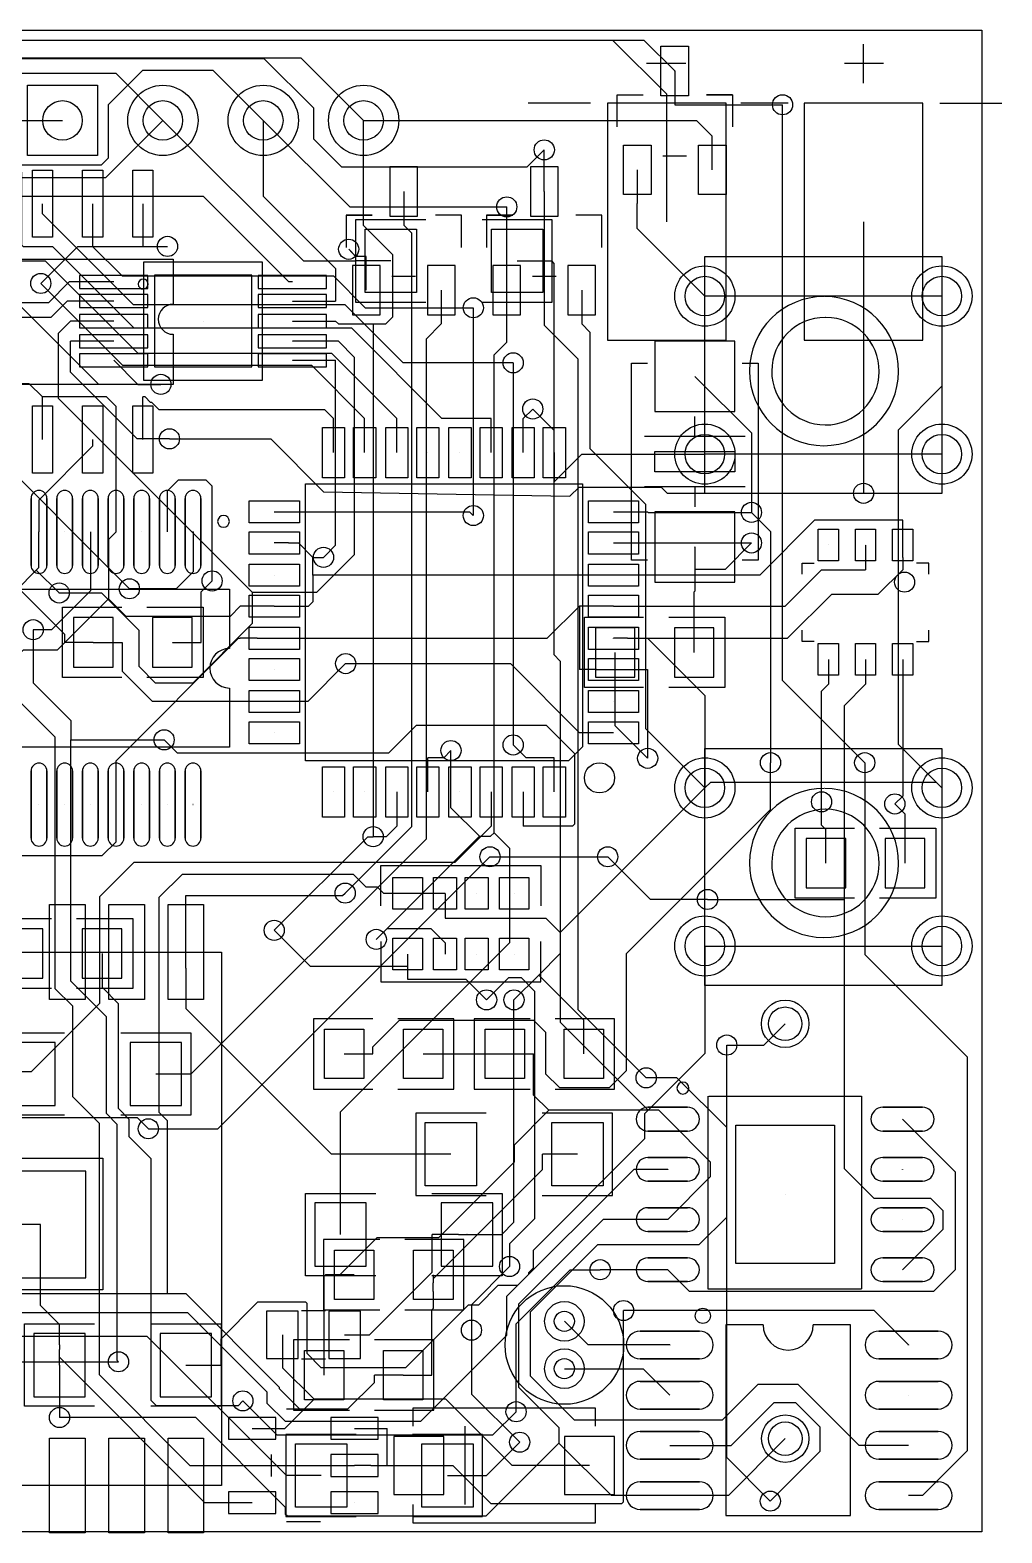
# Model space of a CAD drawing. Header units: millimetres. Extents: x -20.9 to 38.5, y -38 to 21.2.
# Drawn here: x 13.91 to 38.51, y -38.03 to 0 of the extents above; entities that cross this region are included whole.
import ezdxf

# ---------------------------------------------------------------- set-up
doc = ezdxf.new("R2010")
doc.units = ezdxf.units.MM

msp = doc.modelspace()

# ---------------------------------------------------------------- linework, layer by layer
for points in [[(0, 0), (38, 0), (38, -38), (0, -38), (0, 0)], [(30.576, -1.661), (29.876, -1.661), (29.876, -0.411), (30.576, -0.411)], [(13.843, -3.175), (13.843, -1.397), (15.621, -1.397), (15.621, -3.175)], [(28.523, -7.851), (31.523, -7.851), (31.523, -1.852), (28.523, -1.852)], [(33.501, -7.851), (36.501, -7.851), (36.501, -1.852), (33.501, -1.852)], [(29.626, -4.161), (28.926, -4.161), (28.926, -2.911), (29.626, -2.911)], [(31.526, -4.161), (30.826, -4.161), (30.826, -2.911), (31.526, -2.911)], [(14.478, -5.245), (13.97, -5.245), (13.97, -3.543), (14.478, -3.543)], [(15.748, -5.245), (15.24, -5.245), (15.24, -3.543), (15.748, -3.543)], [(17.018, -5.245), (16.51, -5.245), (16.51, -3.543), (17.018, -3.543)], [(23.018, -4.709), (23.718, -4.709), (23.718, -3.459), (23.018, -3.459)], [(26.574, -4.709), (27.274, -4.709), (27.274, -3.459), (26.574, -3.459)], [(22.388, -5.042), (23.688, -5.042), (23.688, -6.642), (22.388, -6.642)], [(25.588, -5.042), (26.888, -5.042), (26.888, -6.642), (25.588, -6.642)], [(22.068, -7.209), (22.768, -7.209), (22.768, -5.959), (22.068, -5.959)], [(23.968, -7.209), (24.668, -7.209), (24.668, -5.959), (23.968, -5.959)], [(25.624, -7.209), (26.324, -7.209), (26.324, -5.959), (25.624, -5.959)], [(27.524, -7.209), (28.224, -7.209), (28.224, -5.959), (27.524, -5.959)], [(30.988, -11.731), (30.988, -5.731), (36.988, -5.731), (36.988, -11.731), (30.988, -11.731)], [(16.892, -6.21), (15.163, -6.21), (15.163, -6.541), (16.892, -6.541)], [(19.519, -6.206), (17.059, -6.206), (17.059, -8.526), (19.519, -8.526)], [(21.412, -6.21), (19.682, -6.21), (19.682, -6.541), (21.412, -6.541)], [(16.892, -6.693), (15.163, -6.693), (15.163, -7.023), (16.892, -7.023)], [(21.412, -6.693), (19.682, -6.693), (19.682, -7.023), (21.412, -7.023)], [(16.892, -7.201), (15.163, -7.201), (15.163, -7.531), (16.892, -7.531)], [(21.412, -7.201), (19.682, -7.201), (19.682, -7.531), (21.412, -7.531)], [(16.892, -7.709), (15.163, -7.709), (15.163, -8.039), (16.892, -8.039)], [(21.412, -7.709), (19.682, -7.709), (19.682, -8.039), (21.412, -8.039)], [(31.75, -9.652), (31.75, -7.874), (29.718, -7.874), (29.718, -9.652)], [(16.892, -8.192), (15.163, -8.192), (15.163, -8.522), (16.892, -8.522)], [(21.412, -8.192), (19.682, -8.192), (19.682, -8.522), (21.412, -8.522)], [(14.478, -11.214), (13.97, -11.214), (13.97, -9.512), (14.478, -9.512)], [(15.748, -11.214), (15.24, -11.214), (15.24, -9.512), (15.748, -9.512)], [(17.018, -11.214), (16.51, -11.214), (16.51, -9.512), (17.018, -9.512)], [(21.869, -11.328), (21.311, -11.328), (21.311, -10.058), (21.869, -10.058)], [(22.657, -11.328), (22.098, -11.328), (22.098, -10.058), (22.657, -10.058)], [(23.47, -11.328), (22.911, -11.328), (22.911, -10.058), (23.47, -10.058)], [(24.257, -11.328), (23.698, -11.328), (23.698, -10.058), (24.257, -10.058)], [(25.07, -11.328), (24.511, -11.328), (24.511, -10.058), (25.07, -10.058)], [(25.857, -11.328), (25.298, -11.328), (25.298, -10.058), (25.857, -10.058)], [(26.67, -11.328), (26.111, -11.328), (26.111, -10.058), (26.67, -10.058)], [(27.457, -11.328), (26.899, -11.328), (26.899, -10.058), (27.457, -10.058)], [(31.75, -11.176), (29.718, -11.176), (29.718, -10.668), (31.75, -10.668), (31.75, -11.176)], [(27.889, -18.136), (27.534, -18.491), (20.879, -18.491), (20.879, -11.481), (27.889, -11.481), (27.889, -18.136)], [(13.935, -13.55), (13.935, -11.85)], [(14.335, -13.55), (14.335, -11.85)], [(14.585, -13.55), (14.585, -11.85)], [(14.985, -13.55), (14.985, -11.85)], [(15.236, -13.55), (15.236, -11.85)], [(15.636, -13.55), (15.636, -11.85)], [(15.886, -13.55), (15.886, -11.85)], [(16.286, -13.55), (16.286, -11.85)], [(16.536, -13.55), (16.536, -11.85)], [(16.936, -13.55), (16.936, -11.85)], [(17.184, -13.55), (17.184, -11.85)], [(17.584, -13.55), (17.584, -11.85)], [(17.834, -13.55), (17.834, -11.85)], [(18.234, -13.55), (18.234, -11.85)], [(20.726, -12.471), (19.456, -12.471), (19.456, -11.913), (20.726, -11.913)], [(29.312, -12.471), (28.042, -12.471), (28.042, -11.913), (29.312, -11.913)], [(31.75, -13.97), (31.75, -12.192), (29.718, -12.192), (29.718, -13.97)], [(20.726, -13.259), (19.456, -13.259), (19.456, -12.7), (20.726, -12.7)], [(29.312, -13.259), (28.042, -13.259), (28.042, -12.7), (29.312, -12.7)], [(34.367, -12.63), (34.367, -13.43), (33.857, -13.43), (33.857, -12.63)], [(35.307, -12.63), (35.307, -13.43), (34.797, -13.43), (34.797, -12.63)], [(36.247, -12.63), (36.247, -13.43), (35.737, -13.43), (35.737, -12.63)], [(20.726, -14.072), (19.456, -14.072), (19.456, -13.513), (20.726, -13.513)], [(29.312, -14.072), (28.042, -14.072), (28.042, -13.513), (29.312, -13.513)], [(20.726, -14.859), (19.456, -14.859), (19.456, -14.3), (20.726, -14.3)], [(29.312, -14.859), (28.042, -14.859), (28.042, -14.3), (29.312, -14.3)], [(16.01, -14.869), (15.01, -14.869), (15.01, -16.119), (16.01, -16.119)], [(18.01, -14.869), (17.01, -14.869), (17.01, -16.119), (18.01, -16.119)], [(20.726, -15.672), (19.456, -15.672), (19.456, -15.113), (20.726, -15.113)], [(29.312, -15.672), (28.042, -15.672), (28.042, -15.113), (29.312, -15.113)], [(29.218, -15.123), (28.218, -15.123), (28.218, -16.373), (29.218, -16.373)], [(31.218, -15.123), (30.218, -15.123), (30.218, -16.373), (31.218, -16.373)], [(34.367, -15.526), (34.367, -16.326), (33.857, -16.326), (33.857, -15.526)], [(35.307, -15.526), (35.307, -16.326), (34.797, -16.326), (34.797, -15.526)], [(36.247, -15.526), (36.247, -16.326), (35.737, -16.326), (35.737, -15.526)], [(20.726, -16.459), (19.456, -16.459), (19.456, -15.9), (20.726, -15.9)], [(29.312, -16.459), (28.042, -16.459), (28.042, -15.9), (29.312, -15.9)], [(20.726, -17.272), (19.456, -17.272), (19.456, -16.713), (20.726, -16.713)], [(29.312, -17.272), (28.042, -17.272), (28.042, -16.713), (29.312, -16.713)], [(20.726, -18.059), (19.456, -18.059), (19.456, -17.501), (20.726, -17.501)], [(29.312, -18.059), (28.042, -18.059), (28.042, -17.501), (29.312, -17.501)], [(30.988, -24.177), (30.988, -18.177), (36.988, -18.177), (36.988, -24.177), (30.988, -24.177)], [(13.935, -20.449), (13.935, -18.749)], [(14.335, -20.449), (14.335, -18.749)], [(14.585, -20.449), (14.585, -18.749)], [(14.985, -20.449), (14.985, -18.749)], [(15.236, -20.449), (15.236, -18.749)], [(15.636, -20.449), (15.636, -18.749)], [(15.886, -20.449), (15.886, -18.749)], [(16.286, -20.449), (16.286, -18.749)], [(16.536, -20.449), (16.536, -18.749)], [(16.936, -20.449), (16.936, -18.749)], [(17.184, -20.449), (17.184, -18.749)], [(17.584, -20.449), (17.584, -18.749)], [(17.834, -20.449), (17.834, -18.749)], [(18.234, -20.449), (18.234, -18.749)], [(21.869, -19.914), (21.311, -19.914), (21.311, -18.644), (21.869, -18.644)], [(22.657, -19.914), (22.098, -19.914), (22.098, -18.644), (22.657, -18.644)], [(23.47, -19.914), (22.911, -19.914), (22.911, -18.644), (23.47, -18.644)], [(24.257, -19.914), (23.698, -19.914), (23.698, -18.644), (24.257, -18.644)], [(25.07, -19.914), (24.511, -19.914), (24.511, -18.644), (25.07, -18.644)], [(25.857, -19.914), (25.298, -19.914), (25.298, -18.644), (25.857, -18.644)], [(26.67, -19.914), (26.111, -19.914), (26.111, -18.644), (26.67, -18.644)], [(27.457, -19.914), (26.899, -19.914), (26.899, -18.644), (27.457, -18.644)], [(34.552, -20.457), (33.552, -20.457), (33.552, -21.707), (34.552, -21.707)], [(36.552, -20.457), (35.552, -20.457), (35.552, -21.707), (36.552, -21.707)], [(23.09, -22.244), (23.09, -21.444), (23.839, -21.444), (23.839, -22.244)], [(24.124, -22.244), (24.124, -21.444), (24.705, -21.444), (24.705, -22.244)], [(24.922, -22.244), (24.922, -21.444), (25.502, -21.444), (25.502, -22.244)], [(25.787, -22.244), (25.787, -21.444), (26.537, -21.444), (26.537, -22.244)], [(14.404, -24.53), (14.404, -22.13), (15.303, -22.13), (15.303, -24.53)], [(15.903, -24.53), (15.903, -22.13), (16.805, -22.13), (16.805, -24.53)], [(17.404, -24.53), (17.404, -22.13), (18.303, -22.13), (18.303, -24.53)], [(14.232, -22.743), (13.232, -22.743), (13.232, -23.993), (14.232, -23.993)], [(16.232, -22.743), (15.232, -22.743), (15.232, -23.993), (16.232, -23.993)], [(23.09, -23.783), (23.09, -22.983), (23.839, -22.983), (23.839, -23.783)], [(24.124, -23.783), (24.124, -22.983), (24.705, -22.983), (24.705, -23.783)], [(24.922, -23.783), (24.922, -22.983), (25.502, -22.983), (25.502, -23.783)], [(25.787, -23.783), (25.787, -22.983), (26.537, -22.983), (26.537, -23.783)], [(0.254, -36.83), (0.254, -23.33), (18.754, -23.33), (18.754, -36.83), (0.254, -36.83), (0.254, -36.83)], [(22.36, -26.533), (21.36, -26.533), (21.36, -25.283), (22.36, -25.283)], [(24.36, -26.533), (23.36, -26.533), (23.36, -25.283), (24.36, -25.283)], [(25.424, -25.283), (26.424, -25.283), (26.424, -26.533), (25.424, -26.533)], [(27.424, -25.283), (28.424, -25.283), (28.424, -26.533), (27.424, -26.533)], [(13.244, -27.216), (14.544, -27.216), (14.544, -25.616), (13.244, -25.616)], [(16.444, -27.216), (17.744, -27.216), (17.744, -25.616), (16.444, -25.616)], [(30.548, -27.259), (29.548, -27.259)], [(36.492, -27.259), (35.492, -27.259)], [(23.912, -27.648), (25.212, -27.648), (25.212, -29.248), (23.912, -29.248)], [(27.112, -27.648), (28.412, -27.648), (28.412, -29.248), (27.112, -29.248)], [(31.77, -31.214), (31.77, -27.714), (34.27, -27.714), (34.27, -31.214)], [(30.548, -27.859), (29.548, -27.859)], [(36.492, -27.859), (35.492, -27.859)], [(15.323, -28.876), (13.023, -28.876), (13.023, -31.576), (15.323, -31.576)], [(30.548, -28.529), (29.548, -28.529)], [(36.492, -28.529), (35.492, -28.529)], [(30.548, -29.129), (29.548, -29.129)], [(36.492, -29.129), (35.492, -29.129)], [(22.418, -29.68), (21.118, -29.68), (21.118, -31.28), (22.418, -31.28)], [(25.618, -29.68), (24.318, -29.68), (24.318, -31.28), (25.618, -31.28)], [(30.548, -29.799), (29.548, -29.799)], [(36.492, -29.799), (35.492, -29.799)], [(30.548, -30.399), (29.548, -30.399)], [(36.492, -30.399), (35.492, -30.399)], [(21.614, -30.871), (22.614, -30.871), (22.614, -32.121), (21.614, -32.121)], [(23.614, -30.871), (24.614, -30.871), (24.614, -32.121), (23.614, -32.121)], [(30.548, -31.069), (29.548, -31.069)], [(36.492, -31.069), (35.492, -31.069)], [(30.548, -31.669), (29.548, -31.669)], [(36.492, -31.669), (35.492, -31.669)], [(20.695, -33.619), (20.695, -32.421), (19.895, -32.421), (19.895, -33.619)], [(22.269, -33.619), (22.269, -32.421), (21.469, -32.421), (21.469, -33.619)], [(14.006, -34.582), (15.306, -34.582), (15.306, -32.982), (14.006, -32.982)], [(17.206, -34.582), (18.506, -34.582), (18.506, -32.982), (17.206, -32.982)], [(30.849, -32.924), (29.349, -32.924)], [(36.894, -32.924), (35.394, -32.924)], [(20.852, -33.411), (21.852, -33.411), (21.852, -34.661), (20.852, -34.661)], [(22.852, -33.411), (23.852, -33.411), (23.852, -34.661), (22.852, -34.661)], [(30.849, -33.624), (29.349, -33.624)], [(36.894, -33.624), (35.394, -33.624)], [(30.849, -34.194), (29.349, -34.194)], [(36.894, -34.194), (35.394, -34.194)], [(30.849, -34.894), (29.349, -34.894)], [(36.894, -34.894), (35.394, -34.894)], [(18.933, -35.107), (18.933, -35.658), (20.132, -35.658), (20.132, -35.107)], [(21.524, -35.107), (21.524, -35.658), (22.723, -35.658), (22.723, -35.107)], [(14.404, -38.03), (14.404, -35.63), (15.303, -35.63), (15.303, -38.03)], [(15.903, -38.03), (15.903, -35.63), (16.805, -35.63), (16.805, -38.03)], [(17.404, -38.03), (17.404, -35.63), (18.303, -35.63), (18.303, -38.03)], [(24.384, -35.587), (23.114, -35.587), (23.114, -37.057), (24.384, -37.057)], [(27.432, -37.057), (28.702, -37.057), (28.702, -35.587), (27.432, -35.587)], [(30.849, -35.464), (29.349, -35.464)], [(36.894, -35.464), (35.394, -35.464)], [(20.625, -35.776), (21.925, -35.776), (21.925, -37.376), (20.625, -37.376)], [(21.524, -36.046), (21.524, -36.598), (22.723, -36.598), (22.723, -36.046)], [(23.825, -35.776), (25.125, -35.776), (25.125, -37.376), (23.825, -37.376)], [(30.849, -36.164), (29.349, -36.164)], [(36.894, -36.164), (35.394, -36.164)], [(30.849, -36.734), (29.349, -36.734)], [(36.894, -36.734), (35.394, -36.734)], [(18.933, -36.986), (18.933, -37.537), (20.132, -37.537), (20.132, -36.986)], [(21.524, -36.986), (21.524, -37.537), (22.723, -37.537), (22.723, -36.986)], [(30.849, -37.434), (29.349, -37.434)], [(36.894, -37.434), (35.394, -37.434)]]:
    msp.add_lwpolyline(points, close=True)
for points in [[(2.327, -1.778), (3.848, -0.257), (29.446, -0.257), (30.226, -1.036)], [(16.03, -6.858), (14.849, -6.858), (14.432, -7.275), (11.397, -7.275), (7.612, -3.487), (7.612, -0.673), (8.029, -0.254), (28.654, -0.254), (30.023, -1.623)], [(35.001, -1.346), (35.001, -0.356)], [(2.073, -4.318), (3.67, -2.72), (3.67, -0.866), (3.818, -0.716), (19.827, -0.716), (21.082, -1.971), (21.082, -2.753), (21.796, -3.465), (26.492, -3.465), (26.924, -3.033)], [(22.352, -2.286), (20.775, -0.709), (9.497, -0.709), (9.39, -0.815)], [(1.928, -1.113), (1.928, -4.285), (3.19, -5.545), (5.042, -5.545), (14.78, -15.283), (14.78, -15.494)], [(8.613, -1.45), (10.897, -1.45), (12.857, -3.409), (15.72, -3.409), (15.895, -3.233), (15.895, -1.88), (16.761, -1.011), (18.537, -1.011), (19.812, -2.286)], [(9.604, -1.778), (10.287, -1.092), (16.078, -1.092), (17.272, -2.286)], [(29.515, -0.838), (30.505, -0.838)], [(30.226, -1.036), (30.226, -1.89)], [(34.519, -0.838), (35.509, -0.838)], [(28.092, -1.854), (26.518, -1.854)], [(28.766, -2.451), (28.766, -1.636), (29.426, -1.636)], [(30.023, -4.851), (30.023, -1.623)], [(30.226, -1.89), (32.954, -1.89)], [(31.026, -1.636), (31.686, -1.636), (31.026, -1.636), (31.686, -1.636), (31.686, -2.451)], [(33.096, -1.854), (31.902, -1.854)], [(35.034, -18.539), (32.954, -16.459), (32.954, -1.89)], [(36.932, -1.854), (38.506, -1.854)], [(9.39, -2.746), (10.376, -3.731), (15.827, -3.731), (17.272, -2.286)], [(9.858, -7.62), (9.858, -5.42), (12.992, -2.286), (14.732, -2.286)], [(17.272, -2.286), (20.828, -5.842), (22.159, -5.842)], [(19.812, -2.286), (19.812, -4.204), (21.641, -6.03), (21.641, -6.858)], [(19.812, -2.286), (22.001, -4.475), (25.974, -4.475)], [(22.593, -7.437), (22.911, -7.437), (23.094, -7.254), (23.094, -5.685), (22.352, -4.945), (22.352, -2.286)], [(22.352, -2.286), (30.78, -2.286), (31.176, -2.682)], [(26.924, -4.084), (26.924, -3.033)], [(31.176, -3.536), (31.176, -2.682)], [(20.549, -6.375), (20.462, -6.375), (18.296, -4.211), (9.078, -4.211), (8.245, -3.378)], [(25.578, -9.83), (24.333, -9.83), (22.05, -7.546), (16.546, -7.546), (14.488, -5.489), (13.744, -5.489), (13.698, -5.446), (13.698, -3.604), (13.292, -3.195), (12.573, -3.195), (12.441, -3.327), (12.441, -5.448), (12.954, -5.961), (12.954, -9.284)], [(29.926, -3.186), (30.526, -3.186)], [(29.276, -3.536), (29.276, -4.389)], [(23.368, -4.084), (23.368, -4.938)], [(26.924, -4.084), (26.924, -4.938)], [(26.137, -8.42), (23.353, -8.42), (21.882, -6.949), (16.525, -6.949), (14.224, -4.648), (14.224, -4.394)], [(15.494, -4.394), (15.494, -5.474)], [(16.764, -4.394), (16.764, -5.474)], [(25.974, -6.584), (25.974, -4.475)], [(30.988, -6.731), (29.276, -5.019), (29.276, -4.389)], [(21.885, -21.839), (23.569, -20.155), (23.569, -5.138), (23.368, -4.938)], [(22.568, -4.684), (21.908, -4.684), (22.568, -4.684), (21.908, -4.684), (21.908, -5.499)], [(23.927, -4.801), (22.149, -4.801), (22.149, -6.883), (23.927, -6.883)], [(24.828, -5.499), (24.828, -4.684), (24.168, -4.684)], [(25.349, -6.883), (27.127, -6.883), (27.127, -4.801), (25.349, -4.801)], [(26.124, -4.684), (25.464, -4.684), (26.124, -4.684), (25.464, -4.684), (25.464, -5.499)], [(26.924, -4.938), (26.924, -7.47), (27.772, -8.318), (27.772, -24.783), (29.502, -26.513)], [(28.384, -5.499), (28.384, -4.684), (27.724, -4.684)], [(35.004, -4.851), (35.004, -11.722)], [(12.954, -5.474), (13.317, -5.837), (14.295, -5.837), (16.637, -8.179), (21.539, -8.179), (23.19, -9.83)], [(14.181, -6.411), (15.118, -5.474), (17.389, -5.474)], [(15.494, -5.474), (16.243, -6.223), (21.587, -6.223), (22.39, -7.028), (25.128, -7.028)], [(16.764, -5.474), (17.389, -5.474)], [(22.418, -5.73), (22.154, -5.73), (21.974, -5.547)], [(22.159, -5.842), (22.159, -5.735), (21.974, -5.547)], [(4.722, -6.027), (4.884, -6.027), (12.624, -13.767), (12.624, -15.542), (13.658, -16.576), (13.658, -17.005), (14.539, -17.887), (14.539, -24.249), (14.981, -24.691), (14.981, -26.985), (15.657, -27.661), (15.657, -34.023), (17.955, -36.325), (22.123, -36.325)], [(17.536, -7.699), (17.536, -8.969), (12.202, -8.969), (12.202, -5.794), (17.536, -5.794), (17.536, -6.937)], [(16.789, -5.867), (19.787, -5.867)], [(16.789, -8.865), (16.789, -5.867)], [(19.787, -5.867), (19.787, -8.865)], [(23.038, -5.842), (22.159, -5.842)], [(22.418, -6.584), (22.418, -5.73)], [(26.238, -5.842), (27.117, -5.842)], [(27.178, -9.83), (27.178, -5.903), (27.117, -5.842)], [(16.03, -6.375), (14.9, -6.375), (14.374, -6.904), (13.586, -6.904), (13.472, -6.789)], [(14.181, -6.411), (16.253, -8.484), (21.029, -8.484), (22.377, -9.83)], [(23.668, -6.234), (23.068, -6.234)], [(27.224, -6.234), (26.624, -6.234)], [(17.221, -8.966), (15.649, -8.966), (13.472, -6.789)], [(24.318, -6.584), (24.318, -7.437)], [(25.654, -20.312), (25.654, -8.222), (25.974, -7.899), (25.974, -7.899), (25.974, -6.584)], [(27.874, -6.584), (27.874, -7.437)], [(36.987, -6.731), (30.988, -6.731)], [(36.987, -6.731), (36.987, -9.014), (35.883, -10.122), (35.883, -18.072), (36.987, -19.177)], [(20.549, -6.858), (21.641, -6.858)], [(25.128, -7.028), (25.128, -12.286)], [(19.535, -14.227), (14.633, -9.322), (14.633, -7.671), (14.935, -7.366)], [(16.03, -7.366), (14.935, -7.366)], [(24.318, -7.437), (23.934, -7.821), (23.934, -20.472), (17.991, -26.416), (17.973, -26.416)], [(20.549, -7.366), (21.641, -7.366)], [(21.641, -7.366), (21.712, -7.437), (22.593, -7.437)], [(22.593, -7.437), (22.593, -20.411)], [(27.874, -7.437), (28.08, -7.643), (28.08, -10.589), (29.489, -11.999), (29.489, -17.678), (30.988, -19.177)], [(17.437, -10.343), (16.619, -10.343), (14.935, -8.661), (14.935, -7.874)], [(16.03, -7.874), (14.935, -7.874)], [(19.535, -14.227), (21.168, -14.227), (22.123, -13.272), (22.123, -8.283), (21.714, -7.874), (20.549, -7.874)], [(16.03, -8.357), (16.637, -8.966), (17.221, -8.966)], [(20.549, -8.357), (21.641, -8.357)], [(21.336, -13.343), (21.641, -13.038), (21.641, -8.357)], [(26.137, -8.42), (26.137, -18.09)], [(29.54, -13.411), (29.134, -13.411), (29.134, -8.433), (29.54, -8.433)], [(31.928, -8.433), (32.334, -8.433), (32.334, -13.411), (31.928, -13.411)], [(14.224, -9.284), (13.891, -8.953), (13.437, -8.953)], [(19.787, -8.865), (16.789, -8.865)], [(30.734, -8.763), (32.167, -10.196), (32.167, -12.205)], [(14.224, -10.363), (14.224, -9.284)], [(16.086, -12.7), (16.086, -9.528), (15.842, -9.284), (14.224, -9.284)], [(16.764, -10.363), (16.764, -9.284)], [(21.59, -9.83), (21.369, -9.609), (17.181, -9.609), (16.993, -9.421), (16.962, -9.421), (16.825, -9.284), (16.764, -9.284)], [(21.59, -10.693), (21.59, -9.83)], [(22.377, -10.693), (22.377, -9.83)], [(23.19, -10.693), (23.19, -9.83)], [(25.578, -10.693), (25.578, -9.83)], [(26.632, -9.589), (26.391, -9.83)], [(26.391, -10.693), (26.391, -9.83)], [(26.632, -9.589), (27.165, -10.122), (27.165, -15.804), (27.33, -15.972), (27.33, -25.108), (29.555, -27.333)], [(27.178, -10.693), (27.178, -9.83)], [(30.734, -10.287), (30.734, -9.779)], [(12.268, -10.424), (12.71, -10.424), (16.424, -14.138)], [(15.494, -10.363), (15.494, -10.533), (14.135, -11.892), (14.135, -12.7)], [(17.437, -10.343), (20.003, -10.343), (21.336, -11.684), (27.574, -11.796), (27.803, -11.567), (29.881, -11.567), (30.035, -11.722), (35.004, -11.722)], [(32.004, -10.287), (30.734, -10.287), (29.464, -10.287)], [(27.178, -10.693), (27.178, -11.43)], [(27.178, -11.43), (27.877, -10.731), (30.988, -10.731)], [(36.987, -10.731), (30.988, -10.731)], [(18.517, -13.94), (18.517, -11.539), (18.367, -11.389), (17.661, -11.389), (17.384, -11.666), (17.384, -12.7)], [(32.004, -11.557), (30.734, -11.557), (29.464, -11.557)], [(30.734, -11.557), (30.734, -12.065)], [(20.091, -12.192), (25.034, -12.192), (25.128, -12.286)], [(28.677, -12.192), (29.54, -12.192)], [(35.994, -12.403), (33.764, -12.403), (32.375, -13.792), (28.677, -13.792)], [(29.54, -12.192), (29.553, -12.205), (32.167, -12.205)], [(32.167, -12.205), (32.649, -12.69), (32.649, -18.539)], [(35.994, -13.033), (35.994, -12.403)], [(15.436, -12.7), (15.436, -14.194), (14.455, -15.174), (13.988, -15.174), (13.988, -15.174)], [(14.067, -13.668), (14.135, -13.599), (14.135, -12.7)], [(16.086, -12.7), (15.895, -12.89), (15.895, -14.389)], [(18.034, -12.7), (18.034, -13.713), (17.61, -14.138), (16.424, -14.138)], [(20.447, -12.979), (20.091, -12.979)], [(20.447, -12.979), (20.701, -12.979)], [(21.064, -13.343), (20.701, -12.979)], [(28.677, -12.979), (32.167, -12.979)], [(30.734, -13.64), (31.506, -13.64), (32.167, -12.979)], [(30.734, -13.081), (30.734, -13.64)], [(35.055, -13.033), (35.055, -13.66)], [(35.994, -13.345), (35.994, -13.033)], [(5.372, -14.178), (13.556, -14.178), (14.067, -13.668)], [(14.067, -13.668), (14.646, -14.244)], [(21.064, -13.792), (21.064, -13.343)], [(21.064, -13.343), (21.336, -13.343)], [(28.677, -14.58), (33.02, -14.58), (33.939, -13.66), (35.055, -13.66)], [(29.54, -15.392), (33.081, -15.392), (34.199, -14.277), (35.377, -14.277), (35.994, -13.66)], [(30.734, -13.64), (30.734, -14.199)], [(33.452, -13.767), (33.452, -13.487)], [(33.452, -13.487), (33.757, -13.487)], [(35.994, -13.345), (35.994, -13.66)], [(36.652, -13.487), (36.347, -13.487)], [(36.652, -13.767), (36.652, -13.487)], [(18.24, -15.494), (18.24, -14.216), (18.517, -13.94)], [(21.064, -13.792), (21.064, -14.47), (20.955, -14.58)], [(27.813, -13.792), (21.064, -13.792)], [(28.677, -13.792), (27.813, -13.792)], [(18.96, -16.649), (18.96, -18.149), (8.71, -18.149), (8.71, -14.149), (18.96, -14.149), (18.96, -15.649)], [(15.895, -14.389), (14.595, -15.69), (13.734, -15.69), (12.662, -16.764), (12.751, -16.853), (12.751, -17.104), (12.573, -17.282), (12.322, -17.282), (12.23, -17.193), (11.483, -17.943), (11.483, -18.191), (10.884, -18.791), (10.884, -19.599)], [(19.535, -14.227), (19.535, -15.019), (18.031, -16.523), (17.084, -16.523), (16.67, -16.109), (16.67, -15.192), (15.725, -14.247), (14.646, -14.247), (14.646, -14.244)], [(15.895, -14.389), (16.335, -14.829), (18.979, -14.829), (19.228, -14.58)], [(30.719, -15.748), (30.719, -14.214), (30.734, -14.199)], [(16.231, -16.383), (14.732, -16.383), (14.732, -14.605), (16.231, -14.605)], [(16.866, -14.605), (18.288, -14.605)], [(18.288, -14.605), (18.288, -16.383)], [(20.091, -14.58), (19.228, -14.58)], [(20.091, -14.58), (20.955, -14.58)], [(20.091, -15.392), (27, -15.392), (27.813, -14.58)], [(28.677, -14.58), (27.813, -14.58)], [(27.813, -14.58), (27.813, -16.18)], [(13.988, -15.174), (13.988, -16.515), (14.94, -17.468), (14.94, -17.96)], [(29.439, -16.637), (27.94, -16.637), (27.94, -14.859), (29.439, -14.859)], [(30.074, -14.859), (31.496, -14.859)], [(31.496, -14.859), (31.496, -16.637)], [(33.452, -15.469), (33.452, -15.189)], [(36.652, -15.469), (36.652, -15.189)], [(15.146, -15.494), (14.78, -15.494)], [(15.509, -15.494), (15.146, -15.494)], [(15.509, -15.494), (16.238, -15.494)], [(16.086, -19.599), (16.086, -18.494), (19.187, -15.392), (19.228, -15.392)], [(16.238, -15.494), (16.238, -16.223), (17, -16.985), (20.945, -16.985), (21.897, -16.032)], [(17.511, -15.494), (18.24, -15.494)], [(19.66, -15.392), (19.228, -15.392)], [(19.66, -15.392), (20.091, -15.392)], [(29.032, -15.392), (28.677, -15.392)], [(29.032, -15.392), (29.54, -15.392)], [(29.54, -15.392), (30.988, -16.84), (30.988, -19.177)], [(33.757, -15.469), (33.452, -15.469)], [(36.347, -15.469), (36.652, -15.469)], [(29.54, -18.428), (28.717, -17.605), (28.717, -15.748)], [(34.115, -15.928), (34.115, -16.556)], [(35.055, -15.928), (35.055, -16.556)], [(35.994, -15.928), (35.994, -19.388), (35.796, -19.583)], [(21.897, -16.032), (26.065, -16.032), (27.813, -17.78)], [(28.245, -16.18), (27.813, -16.18)], [(28.245, -16.18), (28.677, -16.18)], [(28.677, -16.18), (29.54, -16.18)], [(29.54, -16.18), (29.54, -18.428)], [(18.288, -16.383), (16.866, -16.383)], [(31.496, -16.637), (30.074, -16.637)], [(33.942, -19.53), (33.942, -16.726), (34.115, -16.556)], [(34.519, -21.999), (34.519, -17.092), (35.055, -16.556)], [(17.302, -17.96), (17.63, -18.288), (22.992, -18.288), (23.693, -17.587), (26.972, -17.587), (27.689, -18.303), (27.689, -20.091), (27.64, -20.142), (26.391, -20.142)], [(28.677, -17.78), (27.813, -17.78)], [(14.94, -17.96), (17.302, -17.96)], [(16.149, -33.698), (16.116, -33.665), (16.116, -27.691), (15.845, -27.419), (15.845, -24.973), (14.94, -24.069), (14.94, -17.96)], [(24.562, -18.232), (24.379, -18.415), (23.978, -18.415)], [(25.283, -20.399), (24.562, -19.68), (24.562, -18.232)], [(27.178, -18.415), (26.464, -18.415), (26.137, -18.09)], [(22.588, -25.908), (22.588, -25.725), (23.259, -25.055), (26.652, -25.055), (26.957, -25.359), (26.957, -26.411), (27.308, -26.761), (28.572, -26.761), (29.004, -26.33), (29.004, -23.365), (32.649, -19.721), (32.649, -18.539)], [(23.978, -19.279), (23.978, -18.415)], [(27.178, -19.279), (27.178, -18.415)], [(35.034, -18.539), (35.034, -23.391), (37.625, -25.982), (37.625, -35.951), (36.492, -37.084), (36.144, -37.084)], [(23.19, -19.279), (23.19, -20.142)], [(25.578, -19.279), (25.578, -20.142)], [(26.391, -19.279), (26.391, -20.142)], [(27.328, -22.837), (30.988, -19.177)], [(30.988, -19.177), (31.135, -19.03), (36.84, -19.03), (36.987, -19.177)], [(13.485, -20.701), (13.668, -20.884), (15.738, -20.884), (16.086, -20.538), (16.086, -19.599)], [(34.051, -20.229), (33.942, -20.119), (33.942, -19.53)], [(36.053, -20.229), (36.053, -19.842), (35.796, -19.583)], [(8.854, -26.35), (13.95, -26.35), (15.674, -24.625), (15.674, -21.925), (16.548, -21.052), (24.668, -21.052), (25.578, -20.142)], [(23.19, -20.142), (22.921, -20.411), (22.593, -20.411)], [(20.089, -22.781), (22.459, -20.411), (22.593, -20.411)], [(21.768, -30.48), (21.768, -27.374), (26.05, -23.091), (26.05, -20.709), (25.654, -20.312)], [(22.672, -23.01), (25.283, -20.399)], [(25.283, -20.399), (25.565, -20.399), (25.654, -20.312)], [(34.773, -21.971), (33.274, -21.971), (33.274, -20.193), (34.773, -20.193)], [(34.051, -21.082), (34.051, -20.229)], [(35.408, -20.193), (36.83, -20.193)], [(36.053, -21.082), (36.053, -20.229)], [(36.83, -20.193), (36.83, -21.971)], [(16.904, -27.803), (18.666, -27.803), (25.55, -20.919)], [(22.788, -22.164), (22.788, -21.144), (26.838, -21.144), (26.838, -22.164)], [(25.55, -20.919), (28.529, -20.919)], [(31.054, -21.999), (29.609, -21.999), (28.529, -20.919)], [(17.389, -31.974), (17.389, -27.602), (17.175, -27.391), (17.175, -21.946), (17.765, -21.356), (22.085, -21.356), (22.41, -21.681), (22.41, -21.681), (22.697, -21.681), (22.86, -21.847)], [(17.854, -21.902), (21.821, -21.902), (21.885, -21.839)], [(17.854, -23.332), (17.854, -21.902)], [(23.465, -21.847), (22.86, -21.847)], [(24.414, -21.847), (23.465, -21.847)], [(24.414, -21.847), (24.414, -22.474)], [(31.054, -21.999), (34.519, -21.999)], [(35.992, -31.369), (37.018, -30.343), (37.018, -29.883), (36.706, -29.571), (35.276, -29.571), (34.519, -28.814), (34.519, -21.999)], [(36.83, -21.971), (35.408, -21.971)], [(14.453, -24.257), (12.954, -24.257), (12.954, -22.479), (14.453, -22.479)], [(15.088, -22.479), (16.51, -22.479)], [(16.51, -22.479), (16.51, -24.257)], [(23.465, -23.698), (21.006, -23.698), (20.089, -22.781)], [(22.672, -23.01), (22.951, -22.733), (24.054, -22.733), (24.414, -23.094), (24.414, -23.386)], [(24.414, -22.474), (26.965, -22.474), (27.328, -22.837)], [(22.788, -23.064), (22.788, -24.084), (26.838, -24.084), (26.838, -23.064)], [(27.328, -22.837), (27.328, -23.371), (26.784, -23.914)], [(30.988, -23.178), (30.988, -25.9), (29.555, -27.333)], [(30.988, -23.178), (36.987, -23.178)], [(15.733, -23.368), (15.733, -24.221)], [(17.854, -23.736), (17.854, -23.332)], [(23.465, -23.386), (23.465, -23.698)], [(17.854, -23.736), (17.854, -24.76)], [(23.465, -23.698), (23.465, -24.013)], [(26.784, -23.914), (26.157, -24.541)], [(26.784, -23.914), (27.925, -25.055)], [(16.51, -24.257), (15.088, -24.257)], [(19.296, -34.689), (19.177, -34.811), (17.112, -34.811), (16.977, -34.676), (16.977, -28.56), (16.421, -28.004), (16.421, -27.564), (16.149, -27.292), (16.149, -24.638), (15.733, -24.221)], [(23.465, -24.013), (24.935, -24.013), (25.464, -24.541)], [(25.464, -24.541), (26.03, -23.978), (26.335, -23.978), (26.68, -24.323), (26.68, -30.079), (26.045, -30.711), (26.045, -31.288)], [(25.847, -30.48), (26.157, -30.17), (26.157, -24.541)], [(24.122, -28.448), (21.542, -28.448), (17.854, -24.76)], [(22.581, -25.019), (21.082, -25.019), (21.082, -26.797), (22.581, -26.797)], [(24.638, -25.019), (23.216, -25.019)], [(24.638, -26.797), (24.638, -25.019)], [(26.568, -25.019), (25.146, -25.019)], [(25.146, -25.019), (25.146, -26.797)], [(27.203, -26.797), (28.702, -26.797), (28.702, -25.019), (27.203, -25.019)], [(27.925, -25.908), (27.925, -25.055)], [(14.783, -27.457), (13.005, -27.457), (13.005, -25.375), (14.783, -25.375)], [(16.205, -25.375), (17.983, -25.375), (17.983, -27.457), (16.205, -27.457)], [(31.542, -25.684), (32.482, -25.684), (33.02, -25.146)], [(32.644, -37.224), (31.542, -36.124), (31.542, -25.684)], [(21.859, -25.908), (22.588, -25.908)], [(23.861, -25.908), (25.926, -25.908)], [(25.926, -25.908), (26.652, -25.908)], [(27.038, -27.335), (26.652, -26.949), (26.652, -25.908)], [(17.094, -26.416), (17.973, -26.416)], [(36.144, -35.814), (34.897, -35.814), (33.353, -34.272), (32.332, -34.272), (31.425, -35.179), (27.691, -35.179), (26.576, -34.066), (26.576, -32.436), (28.278, -30.734), (30.846, -30.734), (31.542, -30.038), (31.542, -27.772), (30.282, -26.513), (29.502, -26.513)], [(23.216, -26.797), (24.638, -26.797)], [(25.146, -26.797), (26.568, -26.797)], [(31.064, -26.975), (31.064, -31.852)], [(31.09, -26.975), (34.95, -26.975)], [(34.95, -26.975), (34.95, -31.852)], [(29.555, -27.333), (29.461, -27.427), (29.461, -28.057), (26.64, -30.879), (26.64, -31.333), (26.528, -31.445), (26.528, -31.488), (26.246, -31.77), (25.745, -31.77), (25.255, -32.263), (24.996, -32.263), (23.411, -33.848), (21.28, -33.848), (20.925, -33.492), (20.925, -32.225), (20.889, -32.189), (19.667, -32.189), (18.735, -33.124), (18.735, -33.782)], [(27.038, -27.335), (26.162, -28.214), (26.162, -28.644), (24.244, -30.561), (22.685, -30.561), (21.75, -31.496)], [(30.048, -27.559), (29.825, -27.335), (27.038, -27.335)], [(16.904, -27.803), (16.629, -27.529), (10.175, -27.529)], [(25.451, -27.407), (23.673, -27.407), (23.673, -29.489), (25.451, -29.489)], [(26.873, -29.489), (28.651, -29.489), (28.651, -27.407), (26.873, -27.407)], [(35.992, -27.559), (37.323, -28.89), (37.323, -31.372), (36.777, -31.918), (30.597, -31.918), (30.048, -31.369)], [(30.048, -30.099), (31.133, -29.014), (31.133, -28.644), (30.048, -27.559)], [(24.115, -31.6), (26.883, -28.832), (26.883, -28.448)], [(24.562, -28.448), (24.122, -28.448)], [(27.762, -28.448), (26.883, -28.448)], [(12.878, -28.55), (15.748, -28.55), (15.748, -31.877), (12.878, -31.877), (12.878, -31.877)], [(30.048, -28.829), (29.187, -28.829), (25.969, -32.047), (25.969, -32.047), (25.969, -33.033), (23.792, -35.209), (20.373, -35.209), (19.914, -34.752), (19.914, -34.465), (17.904, -32.456), (12.888, -32.456)], [(22.657, -31.521), (20.879, -31.521), (20.879, -29.439), (22.657, -29.439)], [(24.079, -29.439), (25.857, -29.439), (25.857, -31.521), (24.079, -31.521)], [(14.173, -30.229), (12.916, -30.229)], [(14.656, -32.753), (14.173, -32.271), (14.173, -30.229)], [(30.048, -30.099), (28.415, -30.099), (26.274, -32.24), (26.274, -34.341), (27.295, -35.362), (27.295, -35.756)], [(22.758, -30.607), (21.336, -30.607)], [(21.336, -30.607), (21.336, -32.385)], [(22.499, -33.02), (24.089, -31.43), (24.089, -30.48)], [(23.393, -32.385), (24.892, -32.385), (24.892, -30.607), (23.393, -30.607)], [(24.75, -30.48), (24.089, -30.48)], [(24.75, -30.48), (24.968, -30.48)], [(24.968, -30.48), (25.847, -30.48)], [(21.354, -34.036), (21.354, -31.532), (21.387, -31.496)], [(21.75, -31.496), (21.387, -31.496)], [(22.116, -31.496), (21.75, -31.496)], [(24.115, -31.496), (24.115, -31.6)], [(26.045, -31.288), (25.08, -32.255), (25.08, -32.898)], [(26.21, -34.963), (26.21, -32.738), (27.577, -31.369), (28.339, -31.369)], [(30.048, -31.369), (28.339, -31.369)], [(24.115, -31.6), (24.115, -31.702)], [(24.115, -31.923), (24.115, -31.702)], [(24.115, -31.923), (24.115, -32.349)], [(31.064, -31.852), (34.95, -31.852)], [(20.396, -36.576), (16.878, -33.058), (12.781, -33.058), (12.266, -32.54), (12.266, -32.217), (12.51, -31.974), (17.389, -31.974)], [(17.389, -31.974), (17.851, -31.974), (20.216, -34.338), (20.216, -34.376), (20.731, -34.889), (21.953, -34.889), (22.624, -34.219), (22.624, -34.036)], [(21.387, -32.41), (20.777, -32.41)], [(21.336, -32.385), (22.758, -32.385)], [(24.082, -34.036), (24.082, -32.382), (24.115, -32.349)], [(24.613, -36.325), (25.575, -37.287), (28.885, -37.287), (28.931, -37.241), (28.931, -32.403)], [(30.099, -33.274), (28.031, -33.274), (27.432, -32.675)], [(36.144, -33.274), (35.27, -32.403), (28.931, -32.403)], [(15.545, -34.823), (13.767, -34.823), (13.767, -32.741), (15.545, -32.741)], [(14.656, -33.269), (14.656, -32.753)], [(16.967, -32.741), (18.745, -32.741), (18.745, -34.823), (16.967, -34.823)], [(20.297, -33.02), (20.297, -33.848)], [(21.872, -33.02), (22.499, -33.02)], [(25.08, -32.898), (25.08, -34.516), (26.302, -35.735)], [(31.521, -32.766), (31.521, -37.592), (34.671, -37.592), (34.671, -32.766)], [(32.461, -32.766), (31.521, -32.766)], [(34.671, -32.766), (33.731, -32.766)], [(14.656, -33.269), (14.656, -33.386)], [(14.656, -33.584), (14.656, -33.386)], [(21.996, -33.147), (20.574, -33.147)], [(20.574, -33.147), (20.574, -34.925)], [(22.631, -34.925), (24.13, -34.925), (24.13, -33.147), (22.631, -33.147)], [(11.854, -35.403), (13.561, -33.698), (16.149, -33.698)], [(14.656, -33.782), (14.656, -33.584)], [(19.533, -37.264), (18.334, -37.264), (14.656, -33.584)], [(14.656, -33.782), (14.656, -35.108)], [(17.856, -33.782), (18.735, -33.782)], [(21.387, -33.63), (20.777, -33.63)], [(21.097, -34.648), (20.297, -33.848)], [(23.353, -34.036), (22.624, -34.036)], [(23.353, -34.036), (24.082, -34.036)], [(27.432, -33.873), (29.428, -33.873), (30.099, -34.544)], [(19.296, -34.689), (20.157, -35.547), (25.624, -35.547), (26.21, -34.963)], [(20.361, -35.385), (21.097, -34.648)], [(21.26, -34.9), (20.396, -34.9)], [(20.574, -34.925), (21.996, -34.925)], [(27.203, -36.325), (26.109, -36.325), (24.435, -34.648), (21.097, -34.648)], [(28.219, -34.874), (23.597, -34.874)], [(23.597, -34.874), (23.597, -35.331)], [(28.219, -35.331), (28.219, -34.874)], [(30.099, -35.814), (31.656, -35.814), (32.741, -34.729), (33.279, -34.729), (33.901, -35.349), (33.901, -35.966), (32.644, -37.224)], [(27.295, -35.756), (25.443, -37.605), (20.422, -37.605), (20.378, -37.562), (20.378, -37.384), (18.103, -35.108), (14.656, -35.108)], [(24.917, -35.331), (24.917, -37.313)], [(19.533, -35.385), (20.361, -35.385)], [(22.164, -35.535), (20.386, -35.535), (20.386, -37.617), (22.164, -37.617)], [(22.123, -35.385), (22.951, -35.385)], [(22.951, -36.325), (22.951, -35.385)], [(23.586, -37.617), (25.364, -37.617), (25.364, -35.535), (23.586, -35.535)], [(24.475, -36.576), (25.461, -36.576), (26.302, -35.735)], [(33.023, -35.644), (31.582, -37.084), (30.099, -37.084)], [(20.015, -36.043), (20.015, -36.601)], [(30.099, -37.084), (28.623, -37.084), (27.295, -35.756)], [(22.537, -36.325), (22.123, -36.325)], [(22.537, -36.325), (22.951, -36.325)], [(22.951, -36.325), (23.749, -36.325)], [(23.749, -36.325), (24.613, -36.325)], [(28.067, -36.325), (27.203, -36.325)], [(21.275, -36.576), (20.396, -36.576)], [(23.597, -37.313), (23.597, -37.77)], [(28.219, -37.77), (28.219, -37.313)], [(20.396, -37.744), (21.26, -37.744)], [(23.597, -37.77), (28.219, -37.77)]]:
    msp.add_lwpolyline(points)
for centre, radius in [((30.226, -1.036), 0.000254), ((17.272, -2.286), 0.889), ((19.812, -2.286), 0.889), ((22.352, -2.286), 0.889), ((14.732, -2.286), 0.5), ((17.272, -2.286), 0.5), ((19.812, -2.286), 0.5), ((22.352, -2.286), 0.5), ((32.954, -1.89), 0.255), ((26.924, -3.033), 0.255), ((29.276, -3.536), 0.000254), ((31.176, -3.536), 0.000254), ((23.368, -4.084), 0.000254), ((26.924, -4.084), 0.000254), ((14.224, -4.394), 0.000254), ((15.494, -4.394), 0.000254), ((16.764, -4.394), 0.000254), ((25.974, -4.475), 0.255), ((30.023, -4.851), 0.000254), ((35.001, -4.851), 0.000254), ((17.389, -5.474), 0.255), ((21.974, -5.547), 0.255), ((23.038, -5.842), 0.000254), ((26.238, -5.842), 0.000254), ((30.988, -6.731), 0.762), ((36.987, -6.731), 0.762), ((14.181, -6.411), 0.255), ((16.027, -6.375), 0.000254), ((20.547, -6.375), 0.000254), ((30.988, -6.731), 0.5), ((36.987, -6.731), 0.5), ((22.418, -6.584), 0.000254), ((24.318, -6.584), 0.000254), ((25.128, -7.028), 0.255), ((25.974, -6.584), 0.000254), ((27.874, -6.584), 0.000254), ((16.027, -6.858), 0.000254), ((20.547, -6.858), 0.000254), ((16.027, -7.366), 0.000254), ((18.289, -7.366), 0.000254), ((20.547, -7.366), 0.000254), ((16.027, -7.874), 0.000254), ((20.547, -7.874), 0.000254), ((16.027, -8.357), 0.000254), ((20.547, -8.357), 0.000254), ((26.137, -8.42), 0.255), ((17.221, -8.966), 0.255), ((30.734, -8.763), 0.000254), ((26.632, -9.589), 0.255), ((17.437, -10.343), 0.255), ((30.988, -10.731), 0.762), ((30.988, -10.731), 0.5), ((36.987, -10.731), 0.762), ((36.987, -10.731), 0.5), ((14.224, -10.363), 0.000254), ((15.494, -10.363), 0.000254), ((16.764, -10.363), 0.000254), ((21.59, -10.693), 0.000254), ((22.377, -10.693), 0.000254), ((23.19, -10.693), 0.000254), ((23.978, -10.693), 0.000254), ((24.79, -10.693), 0.000254), ((25.578, -10.693), 0.000254), ((26.391, -10.693), 0.000254), ((27.178, -10.693), 0.000254), ((35.004, -11.722), 0.255), ((25.128, -12.286), 0.255), ((32.167, -12.205), 0.255), ((20.091, -12.192), 0.000254), ((28.677, -12.192), 0.000254), ((14.135, -12.7), 0.000254), ((14.785, -12.7), 0.000254), ((15.436, -12.7), 0.000254), ((16.086, -12.7), 0.000254), ((16.736, -12.7), 0.000254), ((17.384, -12.7), 0.000254), ((18.034, -12.7), 0.000254), ((32.167, -12.979), 0.255), ((20.091, -12.979), 0.000254), ((21.336, -13.343), 0.255), ((28.677, -12.979), 0.000254), ((30.734, -13.081), 0.000254), ((34.112, -13.03), 0.000254), ((35.052, -13.03), 0.000254), ((35.992, -13.03), 0.000254), ((18.517, -13.94), 0.255), ((14.646, -14.244), 0.255), ((16.424, -14.138), 0.255), ((20.091, -13.792), 0.000254), ((28.677, -13.792), 0.000254), ((36.043, -13.97), 0.254), ((20.091, -14.58), 0.000254), ((28.677, -14.58), 0.000254), ((13.988, -15.174), 0.255), ((15.51, -15.494), 0.000254), ((17.51, -15.494), 0.000254), ((20.091, -15.392), 0.000254), ((28.677, -15.392), 0.000254), ((21.897, -16.032), 0.255), ((28.718, -15.748), 0.000254), ((30.718, -15.748), 0.000254), ((34.112, -15.926), 0.000254), ((35.052, -15.926), 0.000254), ((35.992, -15.926), 0.000254), ((20.091, -16.18), 0.000254), ((28.677, -16.18), 0.000254), ((20.091, -16.993), 0.000254), ((28.677, -16.993), 0.000254), ((17.302, -17.96), 0.255), ((20.091, -17.78), 0.000254), ((26.137, -18.09), 0.255), ((28.677, -17.78), 0.000254), ((24.562, -18.232), 0.255), ((29.54, -18.428), 0.255), ((28.321, -18.923), 0.381), ((30.988, -19.177), 0.762), ((32.649, -18.539), 0.255), ((35.034, -18.539), 0.255), ((36.987, -19.177), 0.762), ((30.988, -19.177), 0.5), ((36.987, -19.177), 0.5), ((21.59, -19.279), 0.000254), ((22.377, -19.279), 0.000254), ((23.19, -19.279), 0.000254), ((23.978, -19.279), 0.000254), ((24.79, -19.279), 0.000254), ((25.578, -19.279), 0.000254), ((26.391, -19.279), 0.000254), ((27.178, -19.279), 0.000254), ((33.942, -19.53), 0.255), ((35.796, -19.583), 0.255), ((14.135, -19.599), 0.000254), ((14.785, -19.599), 0.000254), ((15.436, -19.599), 0.000254), ((16.086, -19.599), 0.000254), ((16.736, -19.599), 0.000254), ((17.384, -19.599), 0.000254), ((18.034, -19.599), 0.000254), ((22.593, -20.411), 0.255), ((25.55, -20.919), 0.255), ((28.529, -20.919), 0.255), ((34.052, -21.082), 0.000254), ((36.052, -21.082), 0.000254), ((21.885, -21.839), 0.255), ((23.465, -21.844), 0.000254), ((24.414, -21.844), 0.000254), ((25.212, -21.844), 0.000254), ((26.162, -21.844), 0.000254), ((31.054, -21.999), 0.255), ((30.988, -23.178), 0.762), ((36.987, -23.178), 0.762), ((20.089, -22.781), 0.255), ((22.672, -23.01), 0.255), ((30.988, -23.178), 0.5), ((36.987, -23.178), 0.5), ((14.854, -23.33), 0.000254), ((15.732, -23.368), 0.000254), ((16.354, -23.33), 0.000254), ((17.854, -23.33), 0.000254), ((23.465, -23.383), 0.000254), ((24.414, -23.383), 0.000254), ((25.212, -23.383), 0.000254), ((26.162, -23.383), 0.000254), ((25.464, -24.541), 0.255), ((26.157, -24.541), 0.255), ((33.02, -25.146), 0.6), ((33.02, -25.146), 0.425), ((31.542, -25.684), 0.255), ((21.86, -25.908), 0.000254), ((23.86, -25.908), 0.000254), ((25.924, -25.908), 0.000254), ((27.924, -25.908), 0.000254), ((17.094, -26.416), 0.000254), ((29.502, -26.513), 0.255), ((16.904, -27.803), 0.255), ((30.048, -27.559), 0.000254), ((35.992, -27.559), 0.000254), ((24.562, -28.448), 0.000254), ((27.762, -28.448), 0.000254), ((30.048, -28.829), 0.000254), ((35.992, -28.829), 0.000254), ((33.02, -29.464), 0.000254), ((14.173, -30.226), 0.000254), ((30.048, -30.099), 0.000254), ((35.992, -30.099), 0.000254), ((21.768, -30.48), 0.000254), ((24.968, -30.48), 0.000254), ((26.045, -31.288), 0.255), ((28.339, -31.369), 0.255), ((22.114, -31.496), 0.000254), ((24.114, -31.496), 0.000254), ((30.048, -31.369), 0.000254), ((35.992, -31.369), 0.000254), ((27.432, -33.274), 1.501), ((27.432, -32.675), 0.5), ((28.931, -32.403), 0.255), ((25.08, -32.898), 0.255), ((27.432, -32.675), 0.255), ((30.937, -32.537), 0.191), ((20.295, -33.02), 0.000254), ((21.869, -33.02), 0.000254), ((16.149, -33.698), 0.255), ((27.432, -33.873), 0.5), ((30.099, -33.274), 0.000254), ((36.144, -33.274), 0.000254), ((14.656, -33.782), 0.000254), ((17.856, -33.782), 0.000254), ((27.432, -33.873), 0.255), ((21.352, -34.036), 0.000254), ((23.352, -34.036), 0.000254), ((19.296, -34.689), 0.255), ((30.099, -34.544), 0.000254), ((36.144, -34.544), 0.000254), ((14.656, -35.108), 0.255), ((26.21, -34.963), 0.255), ((33.023, -35.644), 0.6), ((33.023, -35.644), 0.425), ((19.533, -35.382), 0.000254), ((22.123, -35.382), 0.000254), ((26.302, -35.735), 0.255), ((30.099, -35.814), 0.000254), ((36.144, -35.814), 0.000254), ((22.123, -36.322), 0.000254), ((23.749, -36.322), 0.000254), ((28.067, -36.322), 0.000254), ((14.854, -36.83), 0.000254), ((16.354, -36.83), 0.000254), ((17.854, -36.83), 0.000254), ((21.275, -36.576), 0.000254), ((24.475, -36.576), 0.000254), ((19.533, -37.262), 0.000254), ((22.123, -37.262), 0.000254), ((30.099, -37.084), 0.000254), ((32.644, -37.224), 0.255), ((36.144, -37.084), 0.000254)]:
    msp.add_circle(centre, radius)
for centre, radius, start, end in [((16.774, -6.427), 0.127, 180.573, 179.427), ((34.004, -8.63), 1.887, 90, 89.4986), ((17.536, -7.318), 0.381, 90, 180), ((17.536, -7.318), 0.381, 180, 270), ((34.04, -8.632), 1.36, 90, 89.5185), ((14.135, -11.85), 0.2, 0, 180), ((14.785, -11.85), 0.2, 0, 180), ((15.436, -11.85), 0.2, 0, 180), ((16.086, -11.85), 0.2, 0, 180), ((16.736, -11.85), 0.2, 0, 180), ((17.384, -11.85), 0.2, 0, 180), ((18.034, -11.85), 0.2, 0, 180), ((18.806, -12.433), 0.15, 270.9703, 269.0297), ((14.135, -13.55), 0.2, 180, 0), ((14.785, -13.55), 0.2, 180, 0), ((15.436, -13.55), 0.2, 180, 0), ((16.086, -13.55), 0.2, 180, 0), ((16.736, -13.55), 0.2, 180, 0), ((17.384, -13.55), 0.2, 180, 0), ((18.034, -13.55), 0.2, 180, 0), ((18.961, -16.149), 0.5, 90, 270), ((14.135, -18.749), 0.2, 0, 180), ((14.785, -18.749), 0.2, 0, 180), ((15.436, -18.749), 0.2, 0, 180), ((16.086, -18.749), 0.2, 0, 180), ((16.736, -18.749), 0.2, 0, 180), ((17.384, -18.749), 0.2, 0, 180), ((18.034, -18.749), 0.2, 0, 180), ((34.004, -21.076), 1.887, 90, 89.4986), ((34.04, -21.078), 1.36, 90, 89.5185), ((14.135, -20.449), 0.2, 180, 0), ((14.785, -20.449), 0.2, 180, 0), ((15.436, -20.449), 0.2, 180, 0), ((16.086, -20.449), 0.2, 180, 0), ((16.736, -20.449), 0.2, 180, 0), ((17.384, -20.449), 0.2, 180, 0), ((18.034, -20.449), 0.2, 180, 0), ((30.432, -26.773), 0.15, 0.4851, 359.5149), ((29.548, -27.559), 0.3, 90, 270), ((30.548, -27.559), 0.3, 270, 90), ((35.492, -27.559), 0.3, 90, 270), ((36.492, -27.559), 0.3, 270, 90), ((29.548, -28.829), 0.3, 90, 270), ((30.548, -28.829), 0.3, 270, 90), ((35.492, -28.829), 0.3, 90, 270), ((36.492, -28.829), 0.3, 270, 90), ((29.548, -30.099), 0.3, 90, 270), ((30.548, -30.099), 0.3, 270, 90), ((35.492, -30.099), 0.3, 90, 270), ((36.492, -30.099), 0.3, 270, 90), ((29.548, -31.369), 0.3, 90, 270), ((30.548, -31.369), 0.3, 270, 90), ((35.492, -31.369), 0.3, 90, 270), ((36.492, -31.369), 0.3, 270, 90), ((29.349, -33.274), 0.35, 90, 270), ((30.849, -33.274), 0.35, 270, 90), ((33.096, -32.766), 0.635, 180, 0), ((35.394, -33.274), 0.35, 90, 270), ((36.894, -33.274), 0.35, 270, 90), ((29.349, -34.544), 0.35, 90, 270), ((30.849, -34.544), 0.35, 270, 90), ((35.394, -34.544), 0.35, 90, 270), ((36.894, -34.544), 0.35, 270, 90), ((29.349, -35.814), 0.35, 90, 270), ((30.849, -35.814), 0.35, 270, 90), ((35.394, -35.814), 0.35, 90, 270), ((36.894, -35.814), 0.35, 270, 90), ((29.349, -37.084), 0.35, 90, 270), ((30.849, -37.084), 0.35, 270, 90), ((35.394, -37.084), 0.35, 90, 270), ((36.894, -37.084), 0.35, 270, 90)]:
    msp.add_arc(centre, radius, start, end)

doc.saveas('drawing.dxf')
